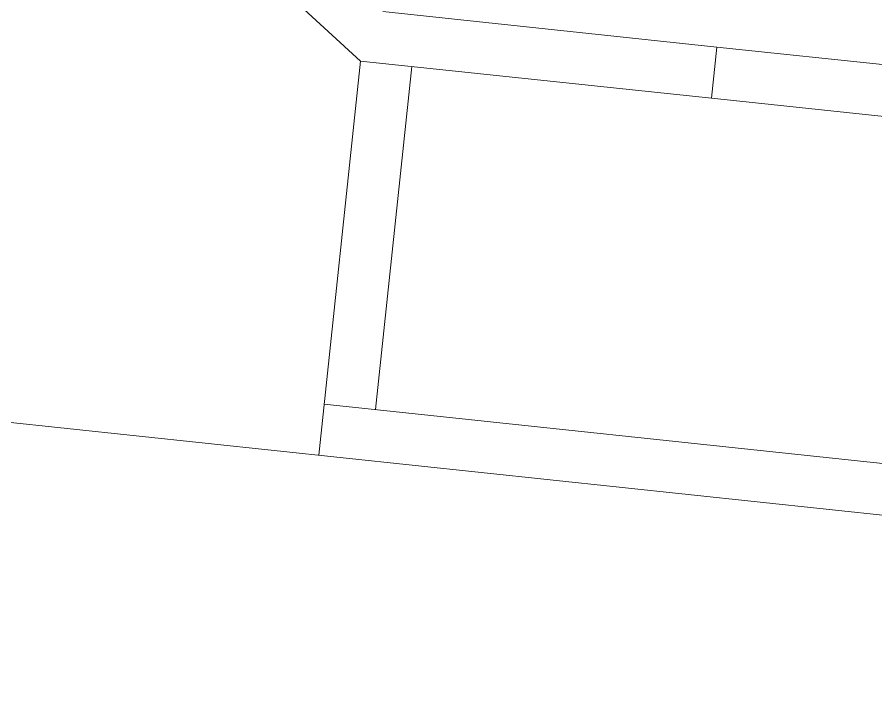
# Model space of a CAD drawing. Header units: metres. Extents: x 750 to 3116, y -341 to 1465.
# Drawn here: x 1588.367 to 1592.202, y 758.923 to 762.001 of the extents above; entities that cross this region are included whole.
import ezdxf

# ---------------------------------------------------------------- set-up
doc = ezdxf.new("R2010")
doc.units = ezdxf.units.M
for name, color, linetype, lineweight in [('Cycle road', 254, 'Continuous', 20), ('Inverted beam', 252, 'Continuous', 5), ('Wall ext', 20, 'Continuous', 18)]:
    doc.layers.add(name, color=color, linetype=linetype, lineweight=lineweight)

msp = doc.modelspace()

# ---------------------------------------------------------------- linework, layer by layer
at = {"layer": 'Cycle road', "lineweight": 20}
msp.add_line((1614.7621, 757.3874), (1571.5184, 761.9759), dxfattribs=at)
at = {"layer": 'Cycle road'}
for p, q in [((1589.9012, 761.8053), (1589.7145, 760.0452)), ((1590.1299, 761.781), (1589.9674, 760.2496)), ((1589.7387, 760.2739), (1614.7864, 757.6161))]:
    msp.add_line(p, q, dxfattribs=at)
at = {"layer": 'Inverted beam'}
msp.add_line((1591.4922, 761.8678), (1600.621, 760.8991), dxfattribs=at)
at = {"layer": 'Inverted beam', "lineweight": 20}
msp.add_lwpolyline([(1600.5948, 760.6706), (1591.468, 761.6391)], dxfattribs=at)
at = {"layer": 'Wall ext'}
for p, q in [((1589.9012, 761.8053), (1589.445, 762.2221)), ((1590.0006, 762.026), (1591.4922, 761.8678)), ((1591.4922, 761.8678), (1591.468, 761.6391))]:
    msp.add_line(p, q, dxfattribs=at)
at = {"layer": 'Wall ext', "lineweight": 20}
msp.add_lwpolyline([(1591.468, 761.6391), (1589.9012, 761.8053)], dxfattribs=at)

doc.saveas('drawing.dxf')
